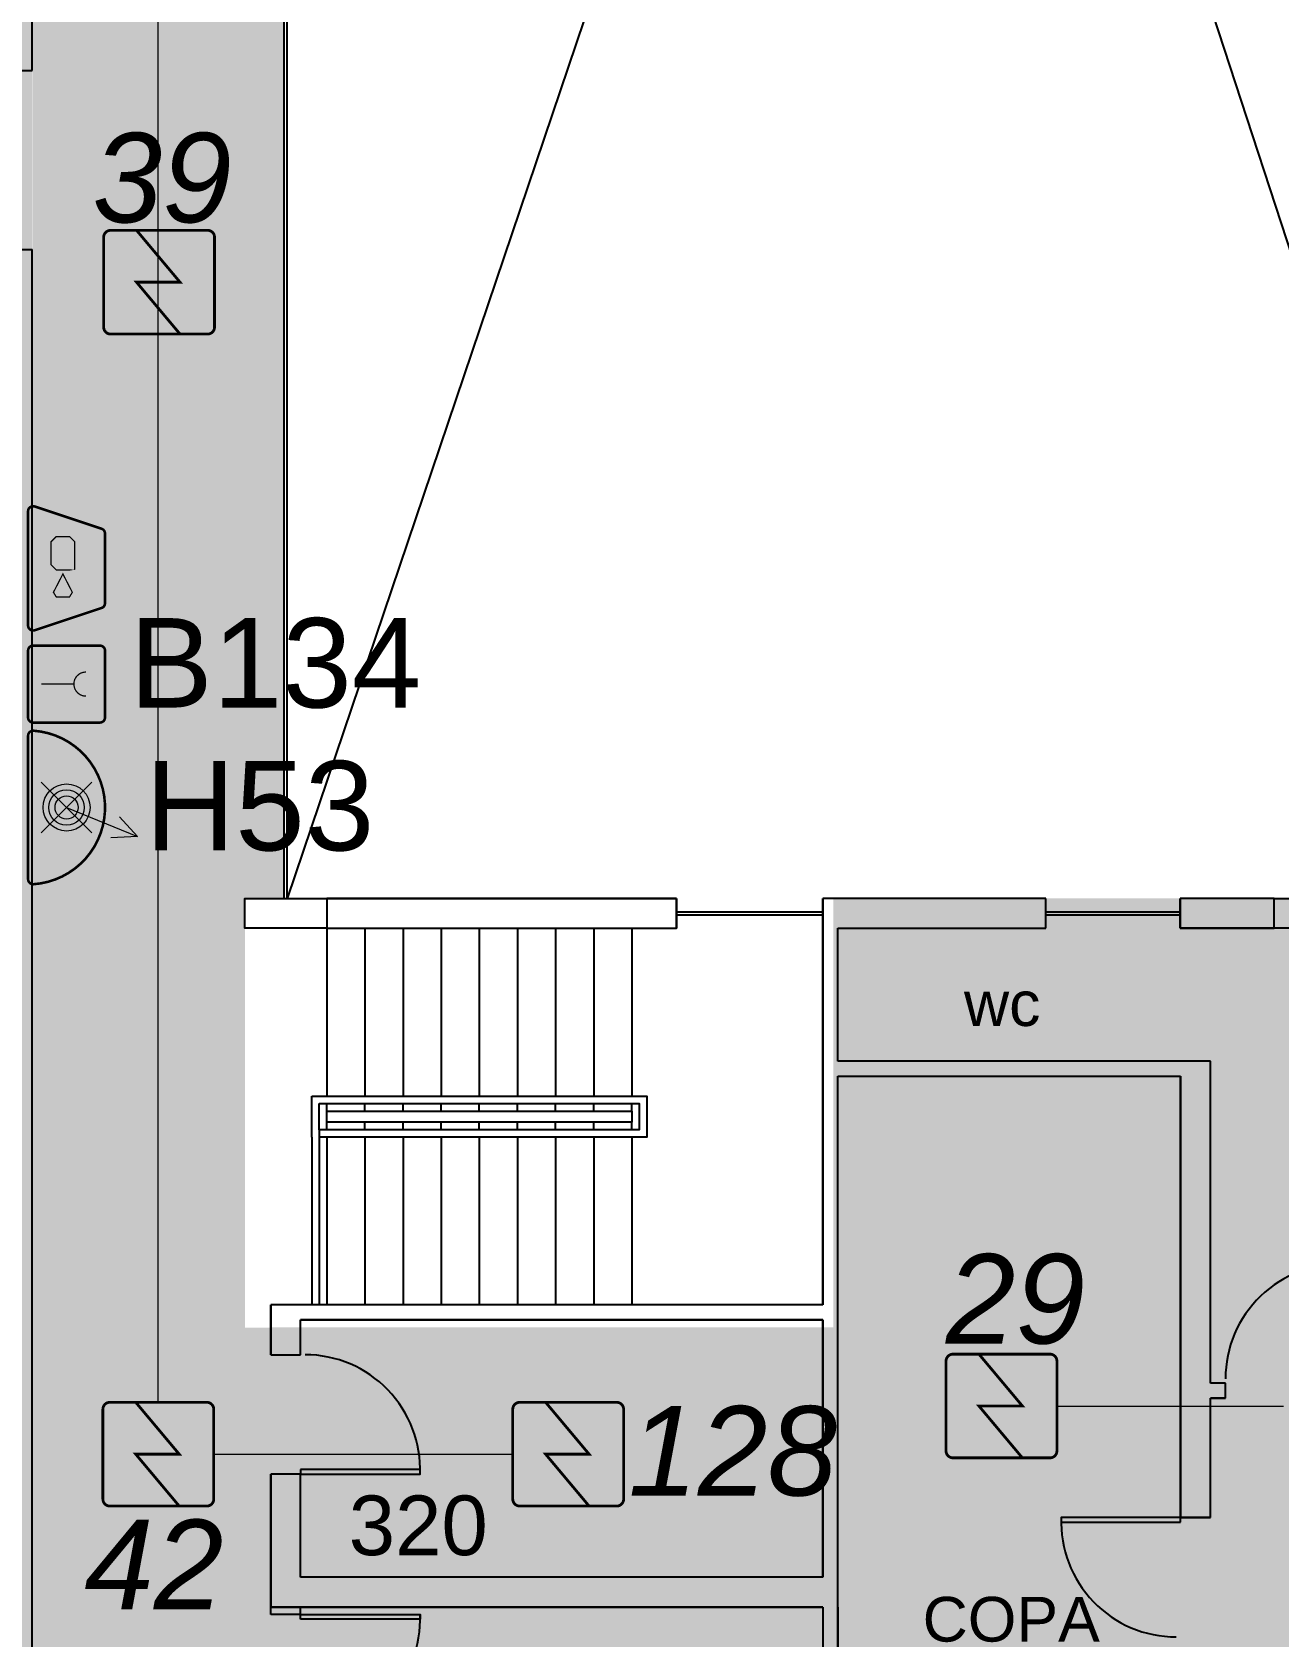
# Model space of a CAD drawing. Header units: metres. Extents: x -331 to 2982, y 362 to 2539.
# Drawn here: x 752.48 to 760.84, y 2158.47 to 2169.23 of the extents above; entities that cross this region are included whole.
import ezdxf
from ezdxf.enums import TextEntityAlignment as Align

# ---------------------------------------------------------------- set-up
doc = ezdxf.new("R2010")
doc.units = ezdxf.units.M
doc.layers.get('0').update_dxf_attribs({"color": 251})
doc.layers.add('_corredores', color=251, linetype='Continuous', plot=False)
doc.layers.add('_salas', color=251, linetype='Continuous', plot=False)
for name, color, linetype in [('ALV', 251, 'Continuous'), ('CX', 251, 'Continuous'), ('Det', 251, 'Continuous'), ('DET. FUMAÇA', 1, 'Continuous'), ('Div', 251, 'Continuous'), ('Est', 251, 'Continuous'), ('Pis', 251, 'Continuous'), ('SALAS NOVAS', 7, 'Continuous'), ('Texto_Salas', 251, 'Continuous'), ('vid', 251, 'Continuous'), ('vis', 251, 'Continuous')]:
    doc.layers.add(name, color=color, linetype=linetype)
doc.styles.add('DESTAQUE', font='arial.ttf', dxfattribs={"height": 0.4})
doc.styles.add('X3G_ENTITY_1416C29A', font='arial.ttf', dxfattribs={"height": 0.6})
doc.styles.add('X3G_ENTITY_1416C2DF', font='arial.ttf', dxfattribs={"height": 0.6})
doc.styles.add('X3G_ENTITY_1416C2E2', font='arial.ttf', dxfattribs={"height": 0.6})
doc.styles.add('X3G_ENTITY_1416C2F1', font='arial.ttf', dxfattribs={"height": 0.6})
doc.styles.add('X3G_ENTITY_1416C341', font='arial.ttf', dxfattribs={"height": 0.6})
doc.styles.add('X3G_ENTITY_1422A836', font='arial.ttf', dxfattribs={"height": 0.6})

# ---------------------------------------------------------------- blocks, each defined once
blk = doc.blocks.new('Detector de fumaça')
at = {"layer": 'DET. FUMAÇA', "linetype": 'Continuous', "lineweight": 15, "const_width": 0.01870277497772515}
blk.add_lwpolyline([(774.59948291868, 539.8157648447526), (775.2490596285452, 539.8157648447526, -0.414213562373095), (775.2958165659895, 539.7690079073084), (775.2958165659895, 539.1669315525518, -0.414213562373095), (775.2490596285452, 539.1201746151075), (774.59948291868, 539.1201746151075, -0.414213562373095), (774.5527259812357, 539.1669315525518), (774.5527259812357, 539.7690079073084, -0.414213562373095)], format="xyb", close=True, dxfattribs=at)
blk.add_lwpolyline([(774.7729620717275, 539.8157648447526), (775.0644559117889, 539.46796972993), (774.7729620717275, 539.46796972993), (775.0644559117889, 539.1201746151075)], dxfattribs=at)
blk = doc.blocks.new('WEW')
at = {"color": 1, "lineweight": 0, "true_color": 0xe60000}
for p, q in [((1781.244058351585, 994.0054447120629), (1781.439250093025, 994.4815067582979)), ((1781.439250093025, 994.4815067582979), (1781.307645081665, 994.3597140754018)), ((1781.439250093025, 994.4815067582979), (1781.447474959226, 994.302381974424)), ((1781.074639723589, 994.1748633400589), (1781.413476979581, 993.8360260840664)), ((1781.413476979581, 994.1748633400584), (1781.074639723589, 993.8360260840664))]:
    blk.add_line(p, q, dxfattribs=at)
at = {"color": 1, "true_color": 0xe60000, "const_width": 0.01719509600299768}
for points in [[(1779.259071833538, 993.7473526965271), (1780.02339894841, 993.7473526965271, 0.5119182938526288), (1780.056024349183, 993.7926180221241), (1779.907000183824, 994.239690518202, 0.3228228060550418), (1779.874374783051, 994.2632055766169), (1779.408095998897, 994.2632055766169, 0.3228228060552482), (1779.375470598124, 994.239690518202), (1779.226446432765, 993.7926180221241, 0.5119182938524135)], [(1780.193442345628, 994.2632055766169), (1780.640514841706, 994.2632055766169, -0.414213562373095), (1780.674905033712, 994.2288153846109), (1780.674905033712, 993.781742888533, -0.414213562373095), (1780.640514841706, 993.7473526965271), (1780.193442345628, 993.7473526965271, -0.414213562373095), (1780.159052153622, 993.781742888533), (1780.159052153622, 994.2288153846109, -0.414213562373095)], [(1780.763825455262, 993.7475182720175), (1781.724291247904, 993.7475182720175, 0.4353107658729382), (1781.758593597641, 993.7843649063095, 0.9309493362536452), (1780.729523105524, 993.78436490631, 0.4353107658789753)]]:
    blk.add_lwpolyline(points, format="xyb", close=True, dxfattribs=at)
at = {"color": 1, "true_color": 0xe60000, "const_width": 0.008597548001498838}
for points in [[(1780.336029158255, 994.1350885802071), (1780.338049993509, 994.117166943729), (1780.344365115822, 994.0989928898357), (1780.351185446949, 994.0881389409826), (1780.365331318015, 994.0727414786561), (1780.373162042483, 994.0671882955221), (1780.385539694845, 994.0603730144587), (1780.397159497558, 994.0568391706461), (1780.413073587328, 994.0548198313247), (1780.421409544896, 994.0548198313247), (1780.431261128904, 994.0560819184007), (1780.449861303415, 994.0615455393163), (1780.464482803699, 994.0698767141055), (1780.477493721696, 994.0816463422157), (1780.487704267944, 994.0962795844166), (1780.493996586282, 994.1102881051825), (1780.496860415737, 994.1223690846443), (1780.497607045538, 994.1296433123828), (1780.497793702989, 994.135674088325)], [(1780.416978593668, 993.8365099637556), (1780.416978593668, 994.0545811760148)]]:
    blk.add_lwpolyline(points, dxfattribs=at)
for points in [[(1779.462692778066, 994.0599573185639), (1779.617256824809, 994.0599573185641), (1779.651647016815, 994.0255671265581), (1779.651647016814, 993.9361816424857), (1779.617256824808, 993.9017914504798), (1779.462692778067, 993.9017914504798), (1779.428302586061, 993.9361816424857), (1779.42830258606, 994.0255671265579)], [(1779.832264668318, 993.9361816424855), (1779.832264668318, 994.0255671265586), (1779.8016962579, 994.0442011264258), (1779.678836761142, 993.9808743845219), (1779.8016962579, 993.917547642618)]]:
    blk.add_lwpolyline(points, close=True, dxfattribs=at)
at = {"color": 1, "lineweight": 0, "true_color": 0xe60000}
for radius in [0.15786673427384, 0.1190594061215832, 0.0773527752583614]:
    blk.add_circle((1781.244058351585, 994.0054447120626), radius, dxfattribs=at)

msp = doc.modelspace()

# ---------------------------------------------------------------- hatches: boundary and pattern name
at = {"layer": '_corredores', "transparency": 33554508}
h = msp.add_hatch(color=256, dxfattribs=at)
h.dxf.hatch_style = 1
h.paths.add_polyline_path([(851.6107235681163, 2224.542241808148), (870.3807151619546, 2224.542241808148), (870.3807151771141, 2226.377978236065), (870.1907163679232, 2226.377982106057), (870.1907163679232, 2226.574972571223), (870.0047362370894, 2226.762242386496), (866.305718625875, 2226.762941527388), (866.2901148123203, 2226.729393488798), (866.1854740091105, 2226.811476868304), (865.4241065495191, 2227.572242386498), (863.9956792537298, 2227.572242386498), (862.5672519579405, 2227.572242386498), (861.7573107547576, 2226.762941527388), (861.7217253980068, 2226.762941527388), (861.7181589400582, 2226.762063172283), (861.7046605306025, 2226.760791537677), (861.6866398815848, 2226.760791537677), (858.0923919192239, 2226.762941527388), (857.745713527521, 2226.416263135687), (857.3990351358182, 2226.762941527388), (853.8057871734502, 2226.762941527388), (853.7901833598955, 2226.729393488798), (853.6855425566857, 2226.811476868304), (852.9241750970943, 2227.572242386498), (851.495747801305, 2227.572242386498), (849.749213277508, 2227.572242933143), (849.7492132775262, 2226.81224293315), (849.6092132775141, 2226.81224293315), (849.6092132775182, 2229.892242933139), (844.8048863881152, 2229.892242933146), (844.8048863881152, 2226.871232410707), (844.8638758656773, 2226.812242933146), (845.2457135275156, 2227.194080594987), (845.6275511893584, 2226.812242933146), (845.2457135275192, 2226.430405271305), (844.8048863881152, 2226.871232410707), (844.8048863881152, 2226.753253455583), (844.8145756265933, 2226.762942694062), (840.708321489675, 2226.762942694062), (840.3757840669257, 2226.430405271311), (840.0432478108398, 2226.762941527395), (836.4360653611222, 2226.762941527395), (836.4204615475676, 2226.729393488805), (836.3158207443578, 2226.811476868312), (835.5544532847664, 2227.572242386505), (834.1260259889771, 2227.572242386505), (832.6975986931877, 2227.572242386505), (831.8876574900048, 2226.762941527395), (831.8520721332541, 2226.762941527395), (831.8485056753054, 2226.76206317229), (831.8350072658498, 2226.760791537684), (831.8169866168321, 2226.760791537684), (828.2227386544712, 2226.762941527395), (827.8760602627683, 2226.416263135694), (827.5293818710654, 2226.762941527395), (823.9355815170322, 2226.762941527395), (823.9199777034776, 2226.729393488804), (823.8153369002678, 2226.811476868312), (823.0539694406764, 2227.572242386505), (821.625542144887, 2227.572242386505), (820.1971148490977, 2227.572242386505), (819.3871736459148, 2226.762941527395), (819.351588289164, 2226.762941527395), (819.3480218312154, 2226.76206317229), (819.3345234217597, 2226.760791537684), (819.3165027727421, 2226.760791537684), (815.7222548103812, 2226.762941527395), (815.3755764186783, 2226.416263135694), (815.0288980269754, 2226.762941527395), (811.4356500646147, 2226.762941527395), (811.4200462510601, 2226.729393488805), (811.3154054478503, 2226.811476868312), (810.5540379882589, 2227.572242386505), (809.1256106924695, 2227.572242386505), (807.6971833966802, 2227.572242386505), (806.8872421934973, 2226.762941527395), (806.8516568367465, 2226.762941527395), (806.8480903787979, 2226.76206317229), (806.8345919693422, 2226.760791537684), (806.8165713203246, 2226.760791537684), (803.2223233579491, 2226.762941527395), (802.8756449662462, 2226.416263135694), (802.5289665745433, 2226.762941527395), (798.9356500782908, 2226.762941527395), (798.9200462647361, 2226.729393488805), (798.8154054615263, 2226.811476868312), (798.0540380019349, 2227.572242386505), (796.6256107061456, 2227.572242386505), (795.1971834103563, 2227.572242386505), (794.3872422071734, 2226.762941527395), (794.3516568504226, 2226.762941527395), (794.348090392474, 2226.76206317229), (794.3345919830183, 2226.760791537684), (794.3165713340006, 2226.760791537684), (790.7223233716397, 2226.762941527395), (790.3756449799369, 2226.416263135694), (790.028966588234, 2226.762941527395), (786.4357186258587, 2226.762941527395), (786.4201148123041, 2226.729393488805), (786.3154740090943, 2226.811476868312), (785.5541065495029, 2227.572242386505), (784.1256792537135, 2227.572242386505), (782.6972519579242, 2227.572242386505), (781.8873107547413, 2226.762941527395), (781.8517253979905, 2226.762941527395), (781.8481589400419, 2226.76206317229), (781.8346605305862, 2226.760791537684), (781.8166398815686, 2226.760791537684), (778.2223919192077, 2226.762941527395), (777.8757135275048, 2226.416263135694), (777.5290351358019, 2226.762941527395), (773.9357871734412, 2226.762941527395), (773.9201833598866, 2226.729393488805), (773.8155425566767, 2226.811476868312), (773.0541750970854, 2227.572242386505), (771.625747801296, 2227.572242386505), (770.1973205055067, 2227.572242386505), (769.3873928619166, 2226.762955076268), (769.3518216603654, 2226.762948353055), (769.3482274876244, 2226.76206317229), (769.3347290781687, 2226.760791537684), (769.316708429151, 2226.760791537684), (765.6166908179364, 2226.762242386503), (765.4307106871026, 2226.57497257123), (765.4307106871026, 2226.377982106064), (765.2407118779117, 2226.377978236073), (765.2407118779117, 2224.542241808137), (770.0857135275185, 2224.542241808137), (770.0857135275185, 2214.629003354948), (770.2257135275174, 2214.629003354948), (770.2257135275174, 2205.509003354948), (767.3376954529451, 2205.509003354947), (767.3376954529451, 2207.704003354947), (766.2107164405645, 2207.704003354947), (766.2107164405645, 2205.509003354948), (751.1107164405641, 2205.509003354947), (751.1107164405641, 2210.740663251646), (749.9107164405643, 2210.740663251646), (749.9107164405643, 2205.509003354947), (746.0607164405644, 2205.509003354947), (746.0607164405644, 2201.894003354947), (748.4307164405648, 2201.894003354947), (748.4307164405648, 2203.594003354947), (748.0307164405642, 2203.594003354947), (748.0307164405642, 2203.794003354948), (754.4557164405644, 2203.794003354948), (754.4557164405644, 2203.594003354947), (754.1307164405646, 2203.594003354947), (754.1307164405646, 2201.894003354947), (754.4557164405644, 2201.894003354947), (754.4557164405644, 2201.694003354947), (754.4557164405644, 2201.169003354948), (757.9557164405644, 2201.169003354948), (757.9557164405644, 2203.569003354947), (757.9557164405644, 2203.769003354947), (768.0107164405647, 2203.769003354947), (768.0107164405647, 2203.749003354943), (768.8157164405645, 2203.749003354947), (768.8157164405645, 2195.789003354947), (767.9857164405646, 2195.789003354947), (767.9857164405646, 2195.769003354947), (762.3457164405647, 2195.769003354947), (761.0707164405646, 2195.769003354947), (761.0707164405646, 2193.044003354948), (754.1557164405642, 2193.044003354948), (752.4807164405645, 2193.044003354948), (752.4807164405645, 2160.518978038021), (752.4807164405645, 2157.069003354947), (754.0807164405644, 2157.069003354947), (754.0807164405644, 2160.544003354948), (753.9057164405642, 2160.544003354948), (753.9057164405642, 2163.419003354948), (754.1707164405645, 2163.419003354948), (754.1707164405645, 2187.629003354948), (760.8057164405648, 2187.629003354948), (760.8057164405648, 2187.719003354947), (773.0107164407129, 2187.719003354445), (775.8607164405641, 2187.719003354948), (782.7907164405644, 2187.719003354947), (782.7907164405644, 2190.319003354947), (775.8607164406988, 2190.319003354445), (772.9857164406706, 2190.319003354445), (772.9857164406706, 2195.789506182498), (771.7557164405646, 2195.789003354947), (771.7557164405646, 2203.744003354947), (773.1207164405644, 2203.744003354947), (773.1207164405644, 2203.829003354947), (845.1407164405643, 2203.829003354947), (845.1407164405643, 2195.819003354781), (845.2607164406993, 2195.819003354781), (845.2607164406993, 2190.319003354811), (839.7607164405642, 2190.319003354811), (839.7607164405647, 2188.494003354947), (845.2607164405642, 2188.494003354947), (845.2607164405642, 2187.569003354947), (849.6607164405643, 2187.569003354947), (849.6607164405643, 2185.094003354947), (852.2607164405647, 2185.094003354947), (852.2607164405642, 2183.894003354947), (853.0607164405644, 2183.894003354947), (853.0607164405644, 2176.889003354947), (852.2607164405642, 2176.889003354947), (852.2607164405642, 2175.254003354948), (853.0607164405644, 2175.254003354948), (853.0607164405644, 2168.394003354947), (852.2607164405647, 2168.394003354947), (852.2607164405642, 2166.994003354947), (853.0607164405644, 2166.994003354947), (853.0607164405644, 2159.489003354947), (825.2607164405642, 2159.489003354947), (825.2607164405642, 2158.669003354948), (814.5607164405644, 2158.669003354948), (814.5607164405644, 2159.469003354947), (811.0307164405642, 2159.469003354947), (811.0307164405642, 2158.069003354947), (813.0807164405644, 2158.069003354947), (813.0807164405644, 2157.769003354947), (812.8807164405646, 2157.769003354947), (812.8807164405646, 2156.869003354947), (827.0807164405644, 2156.869003354947), (827.0807164405644, 2158.069003354947), (854.6607164405643, 2158.069003354947), (854.6607164405643, 2183.893098755416), (855.7562782411349, 2183.893098755416), (855.7562782411349, 2184.656677923821), (854.6607164405643, 2184.656677923821), (854.6607164405643, 2186.75667792382), (855.7562782411349, 2186.75667792382), (855.7562782411353, 2187.519003354947), (852.0107164405642, 2187.519003354947), (852.0107164405642, 2187.719003354947), (870.3207164405642, 2187.719003354947), (870.3207164405642, 2195.769003354947), (866.4107164405643, 2195.769003354947), (866.4107164405643, 2195.773369630771), (852.4107164405643, 2195.789003354947), (852.4107164405643, 2195.699003354947), (852.4107164405643, 2190.369003354947), (849.5607164405644, 2190.369003354947), (849.5607164405644, 2205.509003354947), (845.0007164405645, 2205.509003354947), (845.0007164405645, 2208.659003354947), (849.5607164405644, 2208.659003354947), (849.5607164405644, 2208.919003354948), (849.5607164405644, 2212.194003354947), (852.2107164405645, 2212.194003354947), (852.2107164405645, 2214.629003354947), (851.6107235681163, 2214.629003354947)])
h.paths.add_polyline_path([(845.9311409519162, 2221.609242933157), (845.470386303535, 2221.609242933157), (845.470380767498, 2222.029242933156), (843.970386303535, 2222.029242933152), (843.9703863035195, 2221.60924293314), (843.950386303535, 2220.109242933068), (845.9304482024966, 2220.109242933006), (845.9307205314692, 2214.629003354947), (846.0077164405645, 2214.629003354947), (846.0077164405645, 2210.809003354947), (843.8107164405644, 2210.809003354947), (843.8107164405644, 2205.509003354947), (835.0107164405647, 2205.509003354947), (835.0107164405647, 2210.809003354947), (833.8107164405644, 2210.809003354947), (833.8107164405644, 2205.509003354947), (825.0107164405647, 2205.509003354948), (825.0107164405647, 2210.809003354947), (823.8107164405644, 2210.809003354947), (823.8107164405644, 2205.509003354948), (815.0107164405647, 2205.509003354948), (815.0107164405647, 2210.809003354947), (813.8107164405644, 2210.809003354947), (813.8107164405644, 2205.509003354947), (805.0107164405647, 2205.509003354948), (805.0107164405647, 2210.809003354947), (803.8107164405644, 2210.809003354947), (803.8107164405644, 2205.509003354947), (795.0107164405647, 2205.509003354948), (795.0107164405647, 2210.809003354947), (793.8107164405644, 2210.809003354947), (793.8107164405644, 2205.509003354947), (785.0107164405647, 2205.509003354948), (785.0107164405647, 2210.809003354947), (783.8107164405644, 2210.809003354947), (783.8107164405644, 2205.509003354947), (775.0107164405647, 2205.509003354948), (775.0107164405642, 2210.809003354947), (773.9807198536193, 2210.809003354948), (773.9807198536193, 2205.509003354948), (773.1957169407453, 2205.509003354948), (773.1957169407453, 2214.629003354948), (773.1257166251, 2214.629003354948), (773.125454374742, 2220.109229070085), (775.1460362494643, 2220.109234856883), (775.1460362494643, 2221.60924293314), (775.1260362494797, 2221.60924293314), (775.1260362494797, 2222.029242933152), (773.6260362494643, 2222.029242933156), (773.6260362494643, 2221.609242933157), (773.1657135275166, 2221.609242933157), (773.1657034894422, 2224.542241808138), (845.9307136923719, 2224.541110591703)], flags=16)
h.paths.add_polyline_path([(851.4957135275183, 2226.430405271309), (851.1138758656755, 2226.81224293315), (851.4957135275147, 2227.194080594991), (851.8775511893566, 2226.81224293315)], flags=16)
h.paths.add_polyline_path([(834.5077588239026, 2226.812242933146), (834.1259211620638, 2226.430405271305), (833.7440835002214, 2226.812242933146), (834.1259211620602, 2227.194080594987)], flags=16)
h.paths.add_polyline_path([(863.6138753667008, 2226.812243432116), (863.9957130285395, 2227.194081093957), (864.3775506903819, 2226.812243432116), (863.9957130285432, 2226.430405770275)], flags=16)
h.paths.add_polyline_path([(822.0077245569767, 2226.812242933146), (821.6258868951379, 2226.430405271305), (821.2440492332955, 2226.812242933146), (821.6258868951343, 2227.194080594987)], flags=16)
h.paths.add_polyline_path([(864.3887965210336, 2190.555759047849), (864.5511054862825, 2190.633578067374), (864.711696423514, 2190.349933996865), (866.012844787663, 2191.248051865965, -0.4317329215541306), (866.3319670553485, 2192.390650015855), (865.5977044435197, 2193.789670536387), (865.2796620320835, 2193.589448167997), (865.1721088823858, 2193.733782224927, -2.788172818047576)], flags=16)
h.paths.add_polyline_path([(809.5075511893331, 2226.812242933146), (809.1257135274943, 2226.430405271305), (808.743875865652, 2226.812242933146), (809.1257135274907, 2227.194080594987)], flags=16)
h.paths.add_polyline_path([(797.0075511893449, 2226.812242933146), (796.6257135275062, 2226.430405271305), (796.2438758656638, 2226.812242933146), (796.6257135275025, 2227.194080594987)], flags=16)
h.paths.add_polyline_path([(784.5074831407485, 2226.812243432116), (784.1256454789097, 2226.430405770275), (783.7438078170674, 2226.812243432116), (784.1256454789061, 2227.194081093957)], flags=16)
h.paths.add_polyline_path([(772.0075516883237, 2226.812243432116), (771.625714026485, 2226.430405770275), (771.2438763646426, 2226.812243432116), (771.6257140264813, 2227.194081093957)], flags=16)
h.paths.add_polyline_path([(767.5572120495856, 2193.921891992013), (767.4097646816133, 2193.81864823347), (767.2047218501359, 2194.063008764519), (766.3102317719352, 2193.168518686318, -0.4142135623733452), (766.3102317719352, 2192.369488023577), (767.2047218501359, 2191.474997945376), (767.4097646816133, 2191.719358476425), (767.5572120495856, 2191.616114717882, -3.171594802363802)], flags=16)
at = {"layer": '_salas', "transparency": 33554559}
h = msp.add_hatch(color=256, dxfattribs=at)
h.dxf.hatch_style = 1
h.paths.add_polyline_path([(762.3090032716004, 2163.421084747843), (757.8490032716004, 2163.421084747843), (757.8490032716004, 2160.546084747843), (754.0790032716004, 2160.546084747843), (754.0790032716004, 2157.071084747842), (752.4790032716005, 2157.071084747842), (752.4790032716005, 2160.521059430916), (752.4790032716005, 2193.246084747842), (746.0590032716004, 2193.246084747842), (746.0590032716004, 2152.511084747842), (757.8490032716004, 2152.511084747842), (773.2090032716005, 2152.511084747842), (773.2090032716005, 2163.421084747843), (770.5090032716007, 2163.421084747843), (770.5090032716007, 2187.721084747443), (762.2989202840486, 2187.721084747781)])

# ---------------------------------------------------------------- linework, layer by layer
at = {"layer": 'ALV'}
for p, q in [((752.4790032717353, 2168.971084747706), (752.4790032717353, 2184.121084747706)), ((752.3790032717359, 2168.971084747706), (752.4790032717358, 2168.971084747706)), ((752.3790032717359, 2167.771084747706), (752.4790032717358, 2167.771084747706)), ((752.4790032717353, 2157.071084747706), (752.4790032717351, 2167.771084747706))]:
    msp.add_line(p, q, dxfattribs=at)
at = {"layer": 'ALV', "color": 251}
for p, q in [((752.4790032717358, 2168.971084747706), (752.4790032717353, 2171.726089819307)), ((752.4790032717353, 2160.872237390659), (752.4790032717351, 2167.771084747706)), ((752.4790032717353, 2160.872237390659), (752.4790032717351, 2167.771084747706)), ((754.1890032717354, 2163.421084747706), (756.7990032717355, 2163.421084747706)), ((756.7990032717355, 2163.421084747706), (756.7990032717355, 2163.221084747706)), ((759.2740032717354, 2163.419932104753), (757.7790032717355, 2163.419932104753)), ((757.7790032717355, 2163.419932104753), (757.7790032717355, 2160.696084747706)), ((759.2740032717354, 2163.221084747706), (759.2740032717354, 2163.419932104753)), ((759.2740032717354, 2163.221084747706), (759.2740032717354, 2163.419932104753)), ((760.1740032717355, 2163.221084747706), (760.1740032717355, 2163.419932104753)), ((760.8040032717352, 2163.419932104753), (760.1740032717355, 2163.419932104753)), ((760.1740032717355, 2163.419932104753), (760.1740032717355, 2163.221084747706)), ((757.8790032717354, 2163.221084747706), (759.2740032717354, 2163.221084747706)), ((757.8790032717354, 2162.330607506214), (757.8790032717354, 2163.221084747706)), ((757.8790032717354, 2163.221084747706), (759.2740032717354, 2163.221084747706)), ((760.8040032717352, 2163.221084747706), (760.1740032717355, 2163.221084747706)), ((760.1740032717355, 2163.221084747706), (760.8040032717352, 2163.221084747706)), ((760.3772887769608, 2162.330607506214), (757.8790032717354, 2162.330607506214)), ((760.3772887769608, 2162.330607506214), (757.8790032717354, 2162.330607506214)), ((760.3772887769608, 2160.171084747706), (760.3772887769608, 2162.330607506214)), ((760.3772887769608, 2160.171084747706), (760.3772887769608, 2162.330607506214)), ((757.8790032717354, 2162.230607506213), (760.177288776961, 2162.230607506213)), ((757.8790032717354, 2158.671084747706), (757.8790032717354, 2162.230607506213)), ((757.8790032717354, 2162.230607506213), (760.177288776961, 2162.230607506213)), ((760.177288776961, 2159.271084747706), (760.177288776961, 2162.230607506213)), ((760.177288776961, 2162.230607506213), (760.177288776961, 2159.271084747706)), ((757.7790032717355, 2160.696084747706), (754.0790032717357, 2160.696084747706)), ((754.0790032717357, 2160.696084747706), (754.0790032717357, 2160.36262620051)), ((754.2790032717355, 2160.36262620051), (754.2790032717355, 2160.596084747706)), ((754.2790032717355, 2160.596084747706), (757.7790032717355, 2160.596084747706)), ((757.7790032717355, 2160.596084747706), (757.7790032717355, 2160.494932104752)), ((757.7790032717355, 2160.494932104752), (757.7790032717355, 2158.871084747706)), ((754.0790032717357, 2160.36262620051), (754.2790032717355, 2160.36262620051)), ((760.4772887769611, 2160.171084747706), (760.3772887769608, 2160.171084747706)), ((760.4772887769611, 2160.171084747706), (760.3772887769608, 2160.171084747706)), ((760.4772887769611, 2160.071084747706), (760.4772887769611, 2160.171084747706)), ((760.4772887769611, 2160.071084747706), (760.4772887769611, 2160.171084747706)), ((760.3772887769608, 2159.271084747706), (760.3772887769608, 2160.071084747706)), ((760.4772887769611, 2160.071084747706), (760.3772887769608, 2160.071084747706)), ((760.3772887769608, 2159.271084747706), (760.3772887769608, 2160.071084747706)), ((760.3772887769608, 2160.071084747706), (760.4772887769611, 2160.071084747706)), ((754.2790032717355, 2159.562626200511), (754.0790032717357, 2159.562626200511)), ((754.0790032717357, 2159.562626200511), (754.0790032717357, 2158.671084747706)), ((754.2790032717355, 2158.871084747706), (754.2790032717355, 2159.562626200511)), ((760.3772887769608, 2159.271084747706), (760.177288776961, 2159.271084747706)), ((760.177288776961, 2159.271084747706), (760.3772887769608, 2159.271084747706)), ((757.7790032717355, 2158.871084747706), (754.2790032717355, 2158.871084747706)), ((754.0790032717357, 2158.671084747706), (757.7790032717355, 2158.671084747706)), ((757.7790032717355, 2158.671084747706), (757.7790032717355, 2152.531084747706)), ((757.8790032717354, 2158.071084747706), (757.8790032717354, 2158.671084747706))]:
    msp.add_line(p, q, dxfattribs=at)
at = {"layer": 'ALV'}
msp.add_lwpolyline([(752.4790032717353, 2160.872237390659), (752.4790032717353, 2167.771084747706)], dxfattribs=at)
at = {"layer": 'ALV', "color": 251}
msp.add_lwpolyline([(756.7990032717355, 2163.421084747706), (754.4540032717357, 2163.421084747706), (754.4540032717357, 2163.221084747706), (756.7990032717355, 2163.221084747706)], close=True, dxfattribs=at)
for points in [[(757.7790032717355, 2160.696084747706), (757.7790032717355, 2163.419932104753)], [(759.2740032717354, 2163.419932104753), (757.7790032717355, 2163.419932104753)], [(760.8040032717352, 2163.419932104753), (760.1740032717355, 2163.419932104753)], [(757.7790032717355, 2163.221084747706), (757.7790032717355, 2160.696084747706)], [(757.8790032717354, 2162.330607506214), (757.8790032717354, 2163.221084747706)], [(757.8790032717354, 2158.494932104752), (757.8790032717354, 2162.230607506213)], [(757.7790032717355, 2160.696084747706), (757.7790032717355, 2160.77223739066)], [(757.7790032717355, 2160.696084747706), (754.0790032717357, 2160.696084747706)], [(754.0790032717357, 2160.36262620051), (754.0790032717357, 2160.696084747706)], [(754.2790032717355, 2160.36262620051), (754.2790032717355, 2160.596084747706)], [(757.7790032717355, 2160.596084747706), (754.2790032717355, 2160.596084747706)], [(757.7790032717355, 2158.871084747706), (757.7790032717355, 2160.596084747706)], [(757.7790032717355, 2160.596084747706), (757.7790032717355, 2160.494932104752)], [(754.0790032717357, 2160.36262620051), (754.2790032717355, 2160.36262620051)], [(754.2790032717355, 2159.562626200511), (754.0790032717357, 2159.562626200511)], [(754.0790032717357, 2158.671084747706), (754.0790032717357, 2159.562626200511)], [(754.2790032717355, 2158.871084747706), (754.2790032717355, 2159.562626200511)], [(757.7790032717355, 2158.871084747706), (754.2790032717355, 2158.871084747706)], [(757.7790032717355, 2158.671084747706), (754.0790032717357, 2158.671084747706)], [(757.8790032717354, 2158.671084747706), (757.8790032717354, 2158.071084747706)]]:
    msp.add_lwpolyline(points, dxfattribs=at)
at = {"layer": 'CX', "color": 251, "ltscale": 8}
for points in [[(754.2790032717355, 2159.59262620051), (754.2790032717355, 2159.562626200511), (755.0790032717357, 2159.562626200511), (755.0790032717357, 2159.59262620051)], [(760.177288776961, 2159.241084747706), (760.177288776961, 2159.271084747706), (759.3772887769612, 2159.271084747706), (759.3772887769612, 2159.241084747706)], [(754.2790032717355, 2158.591084747706), (754.2790032717355, 2158.621084747706), (755.0790032717357, 2158.621084747706), (755.0790032717357, 2158.591084747706)]]:
    msp.add_lwpolyline(points, close=True, dxfattribs=at)
for centre, start, end in [((761.247851276961, 2160.201084747706), 87.81061881628754, 180), ((754.3090032717353, 2159.59206370051), 357.8106188163044, 90), ((760.1472887769612, 2159.241647247706), 177.8106188163044, 270), ((754.3090032717353, 2158.591647247706), 270, 2.189381183695575)]:
    msp.add_arc(centre, 0.7705624999999969, start, end, dxfattribs=at)
at = {"layer": 'Det', "color": 251}
for p, q in [((762.3290032717357, 2187.521084747706), (754.1890032717354, 2163.421084747706)), ((754.4540032717357, 2187.521084747706), (762.3290032717357, 2163.419932104753))]:
    msp.add_line(p, q, dxfattribs=at)
at = {"layer": 'Div', "color": 150, "linetype": 'Continuous', "lineweight": 0}
for p, q in [((753.3249477485447, 2160.043699787546), (753.3249477485449, 2190.713848061569)), ((759.3479363180782, 2160.018924811952), (760.8674582891169, 2160.018924811952)), ((753.6964930409217, 2159.695904672723), (755.7006725023246, 2159.695904672723))]:
    msp.add_line(p, q, dxfattribs=at)
at = {"layer": 'Div', "lineweight": 0, "ltscale": 0.8}
for p, q in [((754.0790032717357, 2158.621084747706), (754.0790032717357, 2158.671084747706)), ((754.2790032717355, 2158.621084747706), (754.2790032717355, 2158.671084747706))]:
    msp.add_line(p, q, dxfattribs=at)
at = {"layer": 'Div', "color": 251, "ltscale": 0.8}
for p, q in [((754.0790032717357, 2158.621084747706), (754.0790032717357, 2158.671084747706)), ((754.2790032717355, 2158.621084747706), (754.2790032717355, 2158.671084747706))]:
    msp.add_line(p, q, dxfattribs=at)
at = {"layer": 'Div', "lineweight": 0}
msp.add_lwpolyline([(754.2790032717355, 2158.621084747706), (754.0790032717357, 2158.621084747706)], dxfattribs=at)
at = {"layer": 'Div', "color": 251}
msp.add_lwpolyline([(754.2790032717355, 2158.621084747706), (754.0790032717357, 2158.621084747706)], dxfattribs=at)
at = {"layer": 'Est', "color": 251}
for points in [[(754.4540032717357, 2163.221084747706), (753.9040032717355, 2163.221084747706), (753.9040032717355, 2163.421084747706), (754.4540032717357, 2163.421084747706)], [(761.3540032717353, 2163.221084747706), (760.8040032717352, 2163.221084747706), (760.8040032717352, 2163.421084747706), (761.3540032717353, 2163.421084747706)]]:
    msp.add_lwpolyline(points, close=True, dxfattribs=at)
at = {"layer": 'Pis', "color": 251}
for p, q in [((754.4540032717357, 2163.221084747706), (754.4540032717357, 2162.096084747706)), ((754.7096282717355, 2163.221084747706), (754.7096282717355, 2162.096084747706)), ((754.9652532717353, 2163.221084747706), (754.9652532717353, 2162.096084747706)), ((755.2208782717355, 2163.221084747706), (755.2208782717355, 2162.096084747706)), ((755.4765032717357, 2163.221084747706), (755.4765032717357, 2162.096084747706)), ((755.7321282717355, 2163.221084747706), (755.7321282717355, 2162.096084747706)), ((755.9877532717353, 2163.221084747706), (755.9877532717353, 2162.096084747706)), ((756.2433782717351, 2163.221084747706), (756.2433782717351, 2162.096084747706)), ((756.4990032717358, 2163.221084747706), (756.4990032717358, 2162.096084747706)), ((754.4540032717357, 2161.996084747706), (754.4540032717357, 2162.046084747706)), ((754.7096282717355, 2161.996084747706), (754.7096282717355, 2162.046084747706)), ((754.9652532717353, 2161.996084747706), (754.9652532717353, 2162.046084747706)), ((755.2208782717355, 2161.996084747706), (755.2208782717355, 2162.046084747706)), ((755.4765032717357, 2161.996084747706), (755.4765032717357, 2162.046084747706)), ((755.7321282717355, 2161.996084747706), (755.7321282717355, 2162.046084747706)), ((755.9877532717353, 2161.996084747706), (755.9877532717353, 2162.046084747706)), ((756.2433782717351, 2161.996084747706), (756.2433782717351, 2162.046084747706)), ((756.4990032717358, 2161.996084747706), (756.4990032717358, 2162.046084747706)), ((754.4540032717357, 2161.871084747706), (754.4540032717357, 2161.921084747706)), ((754.7096282717355, 2161.871084747706), (754.7096282717355, 2161.921084747706)), ((754.9652532717353, 2161.871084747706), (754.9652532717353, 2161.921084747706)), ((755.2208782717355, 2161.871084747706), (755.2208782717355, 2161.921084747706)), ((755.4765032717357, 2161.871084747706), (755.4765032717357, 2161.921084747706)), ((755.7321282717355, 2161.871084747706), (755.7321282717355, 2161.921084747706)), ((755.9877532717353, 2161.871084747706), (755.9877532717353, 2161.921084747706)), ((756.2433782717351, 2161.871084747706), (756.2433782717351, 2161.921084747706)), ((756.4990032717358, 2161.871084747706), (756.4990032717358, 2161.921084747706)), ((754.4540032717357, 2161.821084747706), (754.4540032717357, 2160.696084747706)), ((754.7096282717355, 2161.821084747706), (754.7096282717355, 2160.696084747706)), ((754.9652532717353, 2161.821084747706), (754.9652532717353, 2160.696084747706)), ((755.2208782717355, 2161.821084747706), (755.2208782717355, 2160.696084747706)), ((755.4765032717357, 2161.821084747706), (755.4765032717357, 2160.696084747706)), ((755.7321282717355, 2161.821084747706), (755.7321282717355, 2160.696084747706)), ((755.9877532717353, 2161.821084747706), (755.9877532717353, 2160.696084747706)), ((756.2433782717351, 2161.821084747706), (756.2433782717351, 2160.696084747706)), ((756.4990032717358, 2161.821084747706), (756.4990032717358, 2160.696084747706))]:
    msp.add_line(p, q, dxfattribs=at)
msp.add_lwpolyline([(754.4540032717357, 2161.996084747706), (756.4990032717358, 2161.996084747706), (756.4990032717358, 2161.921084747706), (754.4540032717357, 2161.921084747706)], close=True, dxfattribs=at)
at = {"layer": 'vid', "color": 251}
for p, q in [((754.1690032717354, 2163.421084747706), (754.1690032717354, 2171.321084747706)), ((754.1890032717354, 2163.421084747706), (754.1890032717354, 2171.321084747706)), ((756.7990032717355, 2163.331084747706), (757.7790032717355, 2163.331084747706)), ((756.7990032717355, 2163.311084747706), (757.7790032717355, 2163.311084747706)), ((759.2740032717354, 2163.331084747706), (760.1740032717355, 2163.331084747706)), ((759.2740032717354, 2163.311084747706), (760.1740032717355, 2163.311084747706))]:
    msp.add_line(p, q, dxfattribs=at)
at = {"layer": 'vis', "color": 251}
for p, q in [((754.3540032717353, 2161.821084747706), (754.3540032717353, 2160.696084747706)), ((754.4040032717355, 2161.871084747706), (754.4040032717355, 2160.696084747706))]:
    msp.add_line(p, q, dxfattribs=at)
for points in [[(754.3540032717353, 2162.096084747706), (756.5990032717352, 2162.096084747706), (756.5990032717352, 2161.821084747706), (754.4040032717355, 2161.821084747706)], [(754.3540032717353, 2161.821084747706), (754.3540032717353, 2162.096084747706)]]:
    msp.add_lwpolyline(points, dxfattribs=at)
msp.add_lwpolyline([(754.4040032717355, 2162.046084747706), (756.5490032717355, 2162.046084747706), (756.5490032717355, 2161.871084747706), (754.4040032717355, 2161.871084747706)], close=True, dxfattribs=at)

# ---------------------------------------------------------------- block references
at = {"lineweight": 0, "rotation": 270}
msp.add_blockref('WEW', (-241.2954658181724, 3945.275279933385), dxfattribs=at)
at = {"layer": 'DET. FUMAÇA', "linetype": 'Continuous', "lineweight": 0}
for p in [(-21.59396917430217, 1628.084396232855), (-15.94788024791137, 1620.550955082022), (-21.5993235250678, 1620.227934942793), (-18.8520534789111, 1620.227934942793)]:
    msp.add_blockref('Detector de fumaça', p, dxfattribs=at)

# ---------------------------------------------------------------- texts
at = {"layer": 'Div', "color": 5, "linetype": 'Continuous', "lineweight": 0, "true_color": 0x0000ff, "char_height": 0.6, "attachment_point": 1}
for s, insert, style in [('{\\fArial|b0|i1|c0|p34;39}', (752.8839940669906, 2168.553509429752), 'X3G_ENTITY_1416C2F1'), ('{\\fArial|b0|i1|c0|p34;29}', (758.603565817126, 2161.037547426852), 'X3G_ENTITY_1416C29A'), ('{\\fArial|b0|i1|c0|p34;128}', (756.4753802173849, 2160.018496125929), 'X3G_ENTITY_1416C2E2'), ('{\\fArial|b0|i1|c0|p34;42}', (752.8290371138992, 2159.256806607432), 'X3G_ENTITY_1416C2DF')]:
    msp.add_mtext_dynamic_manual_height_columns(s, width=13.3188035564217, gutter_width=2.5, heights=[0], dxfattribs=dict(at, insert=insert, style=style))
at = {"layer": 'Div', "color": 6, "linetype": 'Continuous', "lineweight": 0, "true_color": 0xff00ff, "insert": (753.1308482230003, 2165.30094385941), "char_height": 0.6, "attachment_point": 1, "style": 'X3G_ENTITY_1416C341'}
msp.add_mtext_dynamic_manual_height_columns('B134', width=13.3188035564217, gutter_width=2.5, heights=[0], dxfattribs=at)
at = {"layer": 'Div', "color": 96, "linetype": 'Continuous', "lineweight": 0, "true_color": 0x008000, "insert": (753.2352908743793, 2164.343331848298), "char_height": 0.6, "width": 13.3188035564217, "attachment_point": 1, "style": 'X3G_ENTITY_1422A836'}
msp.add_mtext('H53', dxfattribs=at)
at = {"layer": 'SALAS NOVAS', "color": 251, "style": 'DESTAQUE'}
msp.add_text('320', height=0.4, dxfattribs=at).set_placement((755.0672703134978, 2159.018876975012), align=Align.CENTER)
at = {"layer": 'Texto_Salas', "color": 251, "style": 'DESTAQUE'}
for s, p in [('wc', (758.7250525445941, 2162.566439600327)), ('COPA', (758.4478205122994, 2158.439525390449))]:
    msp.add_text(s, height=0.3, dxfattribs=at).set_placement(p)

doc.saveas('drawing.dxf')
